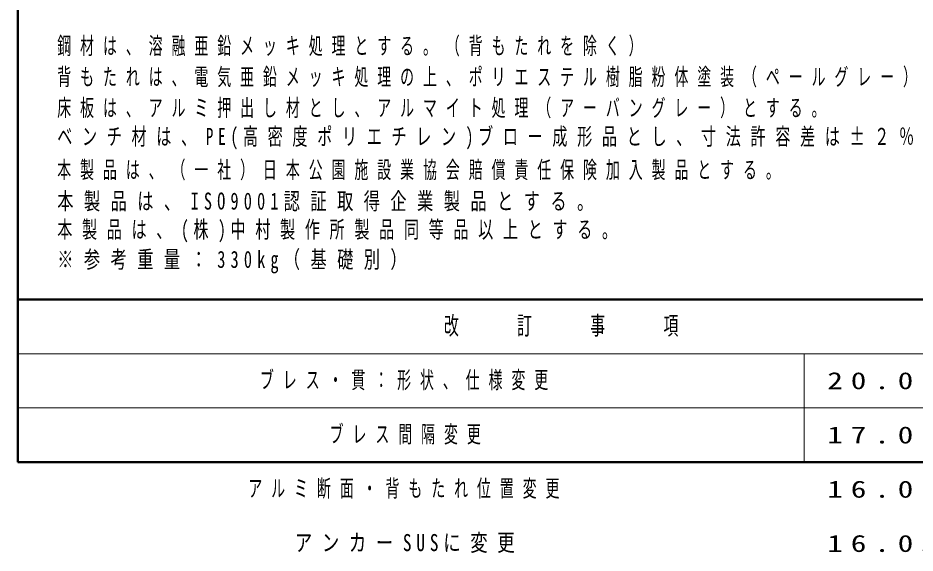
# Model space of a CAD drawing. Units: millimetres on the paper. Extents: x -385 to 0, y -12 to 267.
# Drawn here: x -385 to -269.2, y -11.7 to 57.3 of the extents above; entities that cross this region are included whole.
import ezdxf

# ---------------------------------------------------------------- set-up
doc = ezdxf.new("R2010")
doc.units = ezdxf.units.MM
doc.layers.add('LY_1', color=7, linetype='Continuous', lineweight=25)
doc.layers.add('LY_2', color=7, linetype='Continuous', lineweight=13)
doc.styles.add('ＭＳ ゴシック', font='')
doc.styles.get('ＭＳ ゴシック').set_extended_font_data('MS Gothic')

msp = doc.modelspace()

# ---------------------------------------------------------------- linework, layer by layer
at = {"layer": 'LY_2', "lineweight": 50}
for p, q in [((-385, 267), (-385, 0)), ((-385, 21), (0, 21)), ((-385, 0), (0, 0))]:
    msp.add_line(p, q, dxfattribs=at)
at = {"layer": 'LY_2'}
for p, q in [((-385, 14), (-243.5, 14)), ((-283.5, 14), (-283.5, 0)), ((-385, 7), (-243.5, 7))]:
    msp.add_line(p, q, dxfattribs=at)

# ---------------------------------------------------------------- texts
at = {"layer": 'LY_1', "char_height": 2.199, "style": 'ＭＳ ゴシック'}
for s, insert, attachment_point in [('\\T1.64;\\W0.6;鋼材は、溶融亜鉛メッキ処理とする。（背もたれを除く）', (-379.926, 52.354), 7), ('\\T1.64;\\W0.6;背もたれは、電気亜鉛メッキ処理の上、ポリエステル樹脂粉体塗装（ペールグレー）仕上げとする。', (-379.926, 48.354), 7), ('\\T1.64;\\W0.6;床板は、アルミ押出し材とし、アルマイト処理（アーバングレー）とする。', (-379.926, 44.354), 7), ('\\T1.64;\\W0.65;ベンチ材は、PE(高密度ポリエチレン)ブロー成形品とし、寸法許容差は±２％とする。', (-379.926, 40.354), 7), ('\\T1.64;\\W0.6;本製品は、（一社）日本公園施設業協会賠償責任保険加入製品とする。', (-379.926, 36.354), 7), ('\\T1.64;\\W0.7;本製品は、ISO9001認証取得企業製品とする。', (-379.926, 32.354), 7), ('\\T1.64;\\W0.65;本製品は、(株)中村製作所製品同等品以上とする。', (-379.926, 28.354), 7), ('\\T1.64;\\W0.7;※参考重量：330kg（基礎別）', (-379.926, 24.354), 7), ('\\T1.64;\\W0.6;ブレス・貫：形状、仕様変更', (-353.75, 10.5), 4), ('\\T1.5;\\W1.35;20.06.10', (-280.5, 10.5), 4), ('\\T1.64;\\W0.6;ブレス間隔変更', (-344.75, 3.5), 4), ('\\T1.5;\\W1.35;17.07.10', (-280.5, 3.5), 4), ('\\T1.64;\\W0.6;アルミ断面・背もたれ位置変更', (-355.25, -3.5), 4), ('\\T1.5;\\W1.35;16.06.09', (-280.5, -3.5), 4), ('\\T1.55;\\W0.75;アンカーSUSに変更', (-349.25, -10.5), 4), ('\\T1.5;\\W1.35;16.05.26', (-280.5, -10.5), 4)]:
    msp.add_mtext(s, dxfattribs=dict(at, insert=insert, attachment_point=attachment_point))
at = {"layer": 'LY_2', "color": 4, "insert": (-314.25, 17.5), "char_height": 2.346, "attachment_point": 5, "style": 'ＭＳ ゴシック'}
msp.add_mtext('\\T1.64;\\W0.6;改\u3000\u3000訂\u3000\u3000事\u3000\u3000項', dxfattribs=at)

doc.saveas('drawing.dxf')
